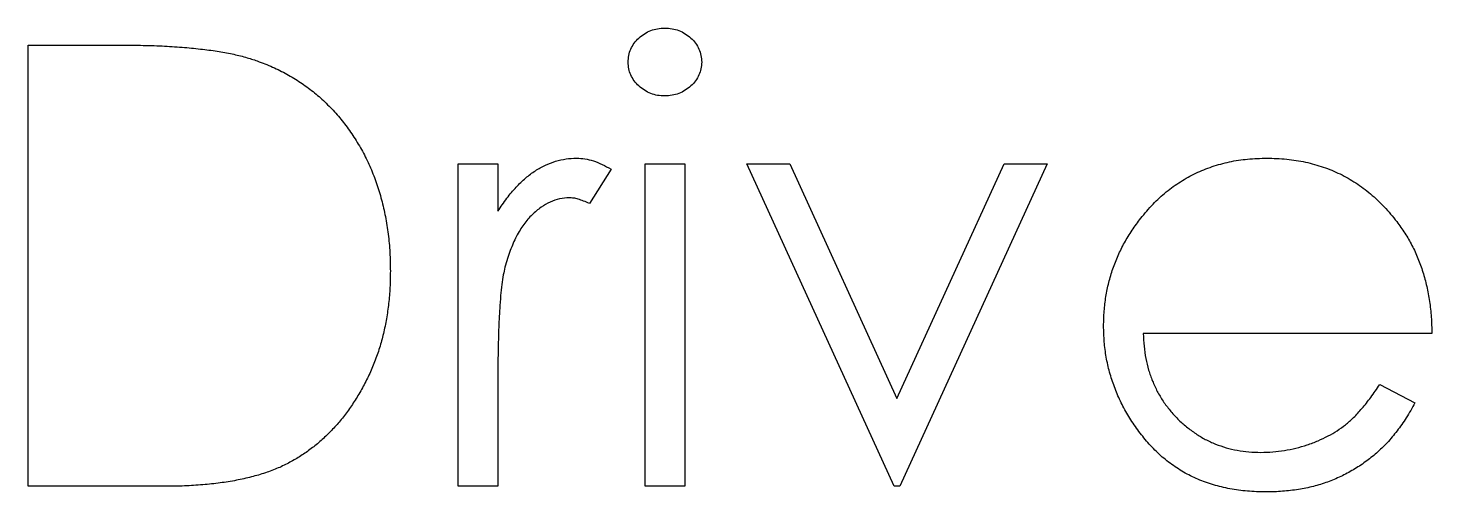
# Model space of a CAD drawing. Header units: millimetres. Extents: x -216 to 166, y 2 to 391.
# Drawn here: x 23.47 to 55.27, y 123.65 to 134.16 of the extents above; entities that cross this region are included whole.
import ezdxf

# ---------------------------------------------------------------- set-up
doc = ezdxf.new("R2010")
doc.units = ezdxf.units.MM

msp = doc.modelspace()

# ---------------------------------------------------------------- linework, layer by layer
at = {"color": 7, "linetype": 'Continuous', "lineweight": 25}
for p, q in [((23.475, 123.777), (23.475, 133.777)), ((23.475, 133.777), (25.494, 133.777)), ((33.219, 123.777), (33.219, 131.085)), ((33.219, 131.085), (34.116, 131.085)), ((34.116, 131.085), (34.116, 130.009)), ((37.449, 123.777), (37.449, 131.085)), ((37.449, 131.085), (38.347, 131.085)), ((38.347, 131.085), (38.347, 123.777)), ((43.09, 123.777), (39.757, 131.085)), ((39.757, 131.085), (40.729, 131.085)), ((40.729, 131.085), (43.154, 125.764)), ((43.154, 125.764), (45.58, 131.085)), ((46.552, 131.085), (43.219, 123.777)), ((45.58, 131.085), (46.552, 131.085)), ((36.68, 130.962), (36.187, 130.185)), ((55.27, 127.238), (48.731, 127.238)), ((34.116, 126.233), (34.116, 123.777)), ((54.088, 126.085), (54.885, 125.666)), ((26.574, 123.777), (23.475, 123.777)), ((34.116, 123.777), (33.219, 123.777)), ((38.347, 123.777), (37.449, 123.777)), ((43.219, 123.777), (43.09, 123.777))]:
    msp.add_line(p, q, dxfattribs=at)
for points, knots in [([(37.065, 133.388), (37.068, 133.44), (37.074, 133.542), (37.123, 133.688), (37.2, 133.822), (37.307, 133.939), (37.434, 134.037), (37.577, 134.11), (37.732, 134.154), (37.839, 134.159), (37.894, 134.161)], [0, 0, 0, 0, 0.12329, 0.242149, 0.363437, 0.489745, 0.618115, 0.744894, 0.868932, 1, 1, 1, 1]), ([(37.894, 134.161), (37.95, 134.159), (38.059, 134.154), (38.216, 134.11), (38.36, 134.037), (38.487, 133.939), (38.597, 133.823), (38.673, 133.688), (38.722, 133.542), (38.728, 133.44), (38.731, 133.388)], [0, 0, 0, 0, 0.1318993, 0.2582841, 0.3843411, 0.5119796, 0.638632, 0.7592298, 0.8774122, 1, 1, 1, 1]), ([(25.494, 133.777), (25.67, 133.776), (26.009, 133.773), (26.499, 133.758), (26.953, 133.73), (27.369, 133.69), (27.747, 133.641), (28.088, 133.58), (28.392, 133.507), (28.579, 133.445), (28.667, 133.416)], [0, 0, 0, 0, 0.1642892, 0.3174059, 0.4588436, 0.5893665, 0.7078313, 0.81577, 0.9128799, 1, 1, 1, 1]), ([(28.667, 133.416), (28.783, 133.372), (29.012, 133.285), (29.338, 133.121), (29.644, 132.934), (29.933, 132.726), (30.198, 132.489), (30.45, 132.235), (30.677, 131.953), (30.886, 131.65), (31.074, 131.329), (31.237, 130.991), (31.372, 130.638), (31.485, 130.269), (31.574, 129.886), (31.634, 129.487), (31.674, 129.073), (31.678, 128.793), (31.68, 128.651)], [0, 0, 0, 0, 0.061545, 0.121694, 0.181155, 0.239875, 0.298702, 0.357647, 0.417605, 0.478494, 0.540407, 0.602345, 0.665004, 0.728559, 0.793651, 0.860534, 0.929236, 1, 1, 1, 1]), ([(37.894, 132.623), (37.839, 132.625), (37.732, 132.63), (37.577, 132.675), (37.434, 132.747), (37.307, 132.845), (37.2, 132.962), (37.123, 133.095), (37.074, 133.238), (37.068, 133.338), (37.065, 133.388)], [0, 0, 0, 0, 0.131867, 0.256661, 0.384213, 0.513365, 0.640443, 0.761085, 0.879146, 1, 1, 1, 1]), ([(38.731, 133.388), (38.728, 133.338), (38.722, 133.238), (38.673, 133.095), (38.596, 132.961), (38.488, 132.846), (38.36, 132.747), (38.216, 132.674), (38.059, 132.631), (37.95, 132.626), (37.894, 132.623)], [0, 0, 0, 0, 0.1201621, 0.2375463, 0.3574971, 0.4849171, 0.6133293, 0.7401504, 0.8673013, 1, 1, 1, 1]), ([(34.116, 130.009), (34.182, 130.109), (34.309, 130.301), (34.52, 130.554), (34.735, 130.764), (34.957, 130.931), (35.187, 131.056), (35.419, 131.148), (35.658, 131.202), (35.818, 131.209), (35.899, 131.213)], [0, 0, 0, 0, 0.160059, 0.306112, 0.438367, 0.560541, 0.675317, 0.786114, 0.892842, 1, 1, 1, 1]), ([(35.899, 131.213), (35.961, 131.209), (36.09, 131.202), (36.284, 131.153), (36.484, 131.075), (36.613, 131.001), (36.68, 130.962)], [0, 0, 0, 0, 0.225278, 0.463523, 0.720324, 1, 1, 1, 1]), ([(48.675, 129.851), (48.766, 129.959), (48.944, 130.172), (49.246, 130.452), (49.572, 130.686), (49.92, 130.88), (50.292, 131.028), (50.685, 131.138), (51.101, 131.2), (51.386, 131.208), (51.532, 131.213)], [0, 0, 0, 0, 0.128835, 0.253589, 0.374643, 0.49534, 0.616325, 0.739759, 0.866842, 1, 1, 1, 1]), ([(51.532, 131.213), (51.682, 131.209), (51.976, 131.201), (52.404, 131.131), (52.81, 131.019), (53.192, 130.862), (53.552, 130.658), (53.885, 130.407), (54.199, 130.114), (54.382, 129.889), (54.475, 129.774)], [0, 0, 0, 0, 0.13204, 0.259033, 0.38188, 0.502258, 0.622752, 0.744743, 0.870109, 1, 1, 1, 1]), ([(35.729, 130.315), (35.657, 130.31), (35.51, 130.301), (35.294, 130.224), (35.085, 130.099), (34.919, 129.961), (34.79, 129.828), (34.698, 129.712), (34.614, 129.582), (34.533, 129.44), (34.46, 129.284), (34.392, 129.115), (34.33, 128.933), (34.294, 128.806), (34.276, 128.741)], [0, 0, 0, 0, 0.093807, 0.191338, 0.295191, 0.410312, 0.47193, 0.536425, 0.603119, 0.674118, 0.749332, 0.828283, 0.91204, 1, 1, 1, 1]), ([(36.187, 130.185), (36.144, 130.204), (36.062, 130.241), (35.942, 130.284), (35.832, 130.31), (35.761, 130.313), (35.729, 130.315)], [0, 0, 0, 0, 0.295139, 0.56023, 0.794983, 1, 1, 1, 1]), ([(47.834, 127.411), (47.837, 127.523), (47.843, 127.745), (47.881, 128.075), (47.948, 128.395), (48.04, 128.706), (48.158, 129.008), (48.304, 129.3), (48.476, 129.582), (48.608, 129.761), (48.675, 129.851)], [0, 0, 0, 0, 0.128045, 0.253768, 0.377428, 0.500551, 0.623296, 0.746578, 0.872348, 1, 1, 1, 1]), ([(54.475, 129.774), (54.538, 129.688), (54.664, 129.516), (54.822, 129.236), (54.959, 128.942), (55.068, 128.631), (55.157, 128.306), (55.221, 127.964), (55.259, 127.606), (55.266, 127.363), (55.27, 127.238)], [0, 0, 0, 0, 0.118522, 0.236255, 0.356174, 0.47725, 0.60154, 0.729618, 0.862158, 1, 1, 1, 1]), ([(31.68, 128.651), (31.678, 128.527), (31.675, 128.283), (31.643, 127.924), (31.597, 127.576), (31.525, 127.24), (31.438, 126.913), (31.327, 126.6), (31.199, 126.296), (31.051, 126.006), (30.888, 125.732), (30.712, 125.473), (30.525, 125.233), (30.325, 125.013), (30.113, 124.811), (29.89, 124.627), (29.653, 124.464), (29.404, 124.315), (29.137, 124.185), (28.845, 124.075), (28.528, 123.984), (28.186, 123.908), (27.819, 123.848), (27.426, 123.808), (27.008, 123.78), (26.722, 123.778), (26.574, 123.777)], [0, 0, 0, 0, 0.046081, 0.090807, 0.134295, 0.177024, 0.218823, 0.260244, 0.30108, 0.341614, 0.381583, 0.42012, 0.458075, 0.494738, 0.531195, 0.566934, 0.602713, 0.638327, 0.674853, 0.713467, 0.754442, 0.797815, 0.843989, 0.893072, 0.944963, 1, 1, 1, 1]), ([(34.276, 128.741), (34.263, 128.683), (34.233, 128.555), (34.204, 128.339), (34.175, 128.085), (34.155, 127.791), (34.136, 127.458), (34.125, 127.085), (34.116, 126.672), (34.116, 126.384), (34.116, 126.233)], [0, 0, 0, 0, 0.070855, 0.156938, 0.2586, 0.375891, 0.508166, 0.656238, 0.820177, 1, 1, 1, 1]), ([(51.51, 123.649), (51.369, 123.652), (51.096, 123.658), (50.697, 123.713), (50.321, 123.803), (49.969, 123.929), (49.642, 124.093), (49.337, 124.293), (49.055, 124.528), (48.803, 124.799), (48.577, 125.09), (48.377, 125.392), (48.21, 125.706), (48.074, 126.03), (47.965, 126.361), (47.888, 126.703), (47.844, 127.054), (47.837, 127.291), (47.834, 127.411)], [0, 0, 0, 0, 0.071579, 0.139629, 0.204797, 0.268135, 0.329814, 0.391301, 0.453434, 0.516552, 0.579631, 0.641119, 0.701294, 0.76081, 0.819932, 0.87892, 0.938983, 1, 1, 1, 1]), ([(48.731, 127.238), (48.736, 127.142), (48.744, 126.953), (48.785, 126.676), (48.848, 126.412), (48.938, 126.163), (49.046, 125.926), (49.178, 125.703), (49.337, 125.494), (49.513, 125.298), (49.709, 125.124), (49.916, 124.967), (50.135, 124.837), (50.367, 124.73), (50.609, 124.647), (50.862, 124.59), (51.126, 124.552), (51.306, 124.548), (51.398, 124.546)], [0, 0, 0, 0, 0.068385, 0.134476, 0.198391, 0.260753, 0.321829, 0.383037, 0.444653, 0.507398, 0.569825, 0.630778, 0.690929, 0.750945, 0.811049, 0.872331, 0.935004, 1, 1, 1, 1]), ([(51.398, 124.546), (51.487, 124.548), (51.665, 124.551), (51.93, 124.585), (52.19, 124.639), (52.445, 124.713), (52.69, 124.803), (52.916, 124.912), (53.124, 125.032), (53.319, 125.17), (53.508, 125.339), (53.695, 125.549), (53.896, 125.798), (54.021, 125.985), (54.088, 126.085)], [0, 0, 0, 0, 0.082592, 0.163879, 0.245659, 0.327726, 0.40861, 0.485749, 0.559169, 0.630268, 0.705306, 0.792065, 0.889796, 1, 1, 1, 1]), ([(54.885, 125.666), (54.822, 125.553), (54.698, 125.334), (54.486, 125.033), (54.263, 124.762), (54.02, 124.528), (53.763, 124.325), (53.493, 124.146), (53.206, 123.995), (52.904, 123.867), (52.583, 123.769), (52.243, 123.699), (51.883, 123.656), (51.636, 123.651), (51.51, 123.649)], [0, 0, 0, 0, 0.09337, 0.181661, 0.265874, 0.346355, 0.4246, 0.501903, 0.579992, 0.658443, 0.738672, 0.821894, 0.908801, 1, 1, 1, 1])]:
    msp.add_open_spline(points, degree=3, knots=knots, dxfattribs=at)

doc.saveas('drawing.dxf')
